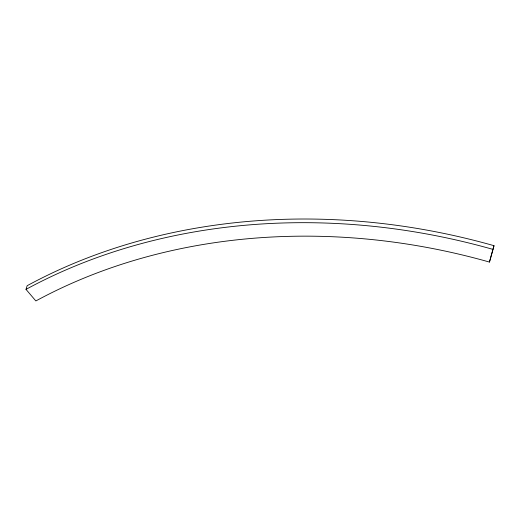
<?xml version="1.0" encoding="UTF-8"?>
<svg xmlns="http://www.w3.org/2000/svg" width="520" height="520" viewBox="0 0 520 520"><rect width="100%" height="100%" fill="white"/><g stroke="black" fill="none" stroke-linecap="round" stroke-linejoin="round"><path stroke-width="0.78" d="M489.457 262.074L494 245.687A575.822 464.074 17.6 0 0 27.163 285.701L26 289.367L35.854 300.95A559.5 450.918 17.6 0 1 489.457 262.074L494 245.687M26 289.367A575.822 464.074 17.6 0 1 492.837 249.353"/></g></svg>
